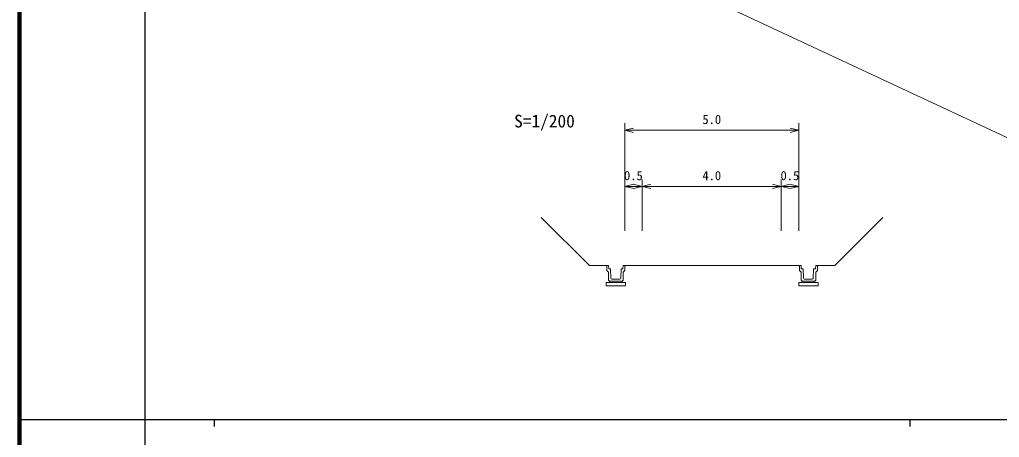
# Model space of a CAD drawing. Units: millimetres on the paper, enlarged 1000 times, with parts at other scales. Extents: x 40000 to 680000, y 20000 to 380000.
# Drawn here: x 40000 to 180892, y 202409 to 262491 of the extents above; entities that cross this region are included whole.
import ezdxf
from ezdxf.enums import TextEntityAlignment as Align

# ---------------------------------------------------------------- set-up
doc = ezdxf.new("R2010")
doc.units = ezdxf.units.MM
doc.header["$LTSCALE"] = 1000
for name, color, linetype, lineweight in [('M-BGD-HTXT', 7, 'Continuous', 13), ('M-STR-HTXT', 7, 'Continuous', 13), ('M-TTL', 2, 'Continuous', 140), ('M-TTL-BAND', 7, 'Continuous', 25)]:
    doc.layers.add(name, color=color, linetype=linetype, lineweight=lineweight)
doc.styles.add('ＭＳ ゴシック', font='')
doc.styles.add('ＭＳ 明朝', font='')
doc.styles.get('ＭＳ ゴシック').set_extended_font_data('MS Gothic')
doc.styles.get('ＭＳ 明朝').set_extended_font_data('MS Mincho')

msp = doc.modelspace()

# ---------------------------------------------------------------- linework, layer by layer
at = {"layer": 'M-BGD-HTXT'}
for p, q in [((127033, 232132), (127033, 247573)), ((127033, 246573), (128283, 246886)), ((127033, 246573), (152033, 246573)), ((127033, 246573), (128283, 246261)), ((152033, 246573), (150783, 246886)), ((152033, 246573), (150783, 246261)), ((152033, 232132), (152033, 247573)), ((127033, 232132), (127033, 239503)), ((127033, 238503), (128283, 238815)), ((127033, 238503), (129533, 238503)), ((127033, 238503), (128283, 238190)), ((129533, 238503), (128283, 238815)), ((129533, 238503), (128283, 238190)), ((129533, 232132), (129533, 239503)), ((129533, 238503), (130783, 238815)), ((129533, 238503), (149533, 238503)), ((129533, 238503), (130783, 238190)), ((149533, 238503), (148283, 238815)), ((149533, 238503), (148283, 238190)), ((149533, 232132), (149533, 239503)), ((149533, 238503), (150783, 238815)), ((149533, 238503), (152033, 238503)), ((149533, 238503), (150783, 238190)), ((152033, 238503), (150783, 238815)), ((152033, 238503), (150783, 238190)), ((115014, 234052), (121933, 227132)), ((164153, 234052), (157233, 227132)), ((124433, 227132), (121933, 227132)), ((124433, 227132), (124433, 226432)), ((124433, 227132), (124683, 227132)), ((124683, 227132), (124708, 226657)), ((126783, 227132), (126758, 226657)), ((127033, 227132), (126783, 227132)), ((127033, 227132), (129533, 227132)), ((127033, 226432), (127033, 227132)), ((129533, 227132), (147033, 227132)), ((147033, 227132), (152033, 227132)), ((152133, 227132), (152133, 226432)), ((152133, 227132), (152383, 227132)), ((152383, 227132), (152408, 226657)), ((154483, 227132), (154458, 226657)), ((154733, 227132), (154483, 227132)), ((154733, 226432), (154733, 227132)), ((157233, 227132), (154733, 227132)), ((124433, 226432), (124683, 226182)), ((124683, 226182), (124683, 225007)), ((124708, 226657), (124983, 226657)), ((124983, 226657), (125033, 225307)), ((126483, 226657), (126433, 225307)), ((126758, 226657), (126483, 226657)), ((126783, 226182), (127033, 226432)), ((126783, 225007), (126783, 226182)), ((152133, 226432), (152383, 226182)), ((152383, 226182), (152383, 225007)), ((152408, 226657), (152683, 226657)), ((152683, 226657), (152733, 225307)), ((154183, 226657), (154133, 225307)), ((154458, 226657), (154183, 226657)), ((154483, 226182), (154733, 226432)), ((154483, 225007), (154483, 226182)), ((124833, 224707), (124333, 224707)), ((124333, 224707), (124333, 224207)), ((124333, 224207), (127133, 224207)), ((124683, 225007), (124833, 224857)), ((124833, 224857), (126633, 224857)), ((124833, 224857), (124833, 224707)), ((124833, 224707), (126633, 224707)), ((125183, 225157), (126283, 225157)), ((126633, 224857), (126783, 225007)), ((126633, 224707), (126633, 224857)), ((127133, 224707), (126633, 224707)), ((127133, 224207), (127133, 224707)), ((152533, 224707), (152033, 224707)), ((152033, 224707), (152033, 224207)), ((152033, 224207), (154833, 224207)), ((152383, 225007), (152533, 224857)), ((152533, 224857), (154333, 224857)), ((152533, 224857), (152533, 224707)), ((152533, 224707), (154333, 224707)), ((152883, 225157), (153983, 225157)), ((154333, 224857), (154483, 225007)), ((154333, 224707), (154333, 224857)), ((154833, 224707), (154333, 224707)), ((154833, 224207), (154833, 224707))]:
    msp.add_line(p, q, dxfattribs=at)
for centre, start, end in [((125183, 225307), 180, 270), ((126283, 225307), 270, 0), ((152883, 225307), 180, 270), ((153983, 225307), 270, 0)]:
    msp.add_arc(centre, 150, start, end, dxfattribs=at)
at = {"layer": 'M-STR-HTXT'}
msp.add_line((106999, 280565), (243367, 216830), dxfattribs=at)
at = {"layer": 'M-TTL'}
msp.add_line((40000, 380000), (40000, 20000), dxfattribs=at)
at = {"layer": 'M-TTL-BAND'}
for p, q in [((58000, 370000), (58000, 20000)), ((40000, 205000), (579000, 205000)), ((68000, 205000), (68000, 204000)), ((168000, 205000), (168000, 204000))]:
    msp.add_line(p, q, dxfattribs=at)

# ---------------------------------------------------------------- texts
at = {"layer": 'M-BGD-HTXT', "style": 'ＭＳ 明朝'}
msp.add_text('S=1/200', height=1833, dxfattribs=at).set_placement((111112, 246430), align=Align.BOTTOM_LEFT)
at = {"layer": 'M-BGD-HTXT', "style": 'ＭＳ ゴシック'}
for s, p in [('5.0', (139533, 247073)), ('0.5', (128262, 239003)), ('4.0', (139533, 239003)), ('0.5', (150762, 239003))]:
    msp.add_text(s, height=1320, dxfattribs=at).set_placement(p, align=Align.BOTTOM_CENTER)

doc.saveas('drawing.dxf')
